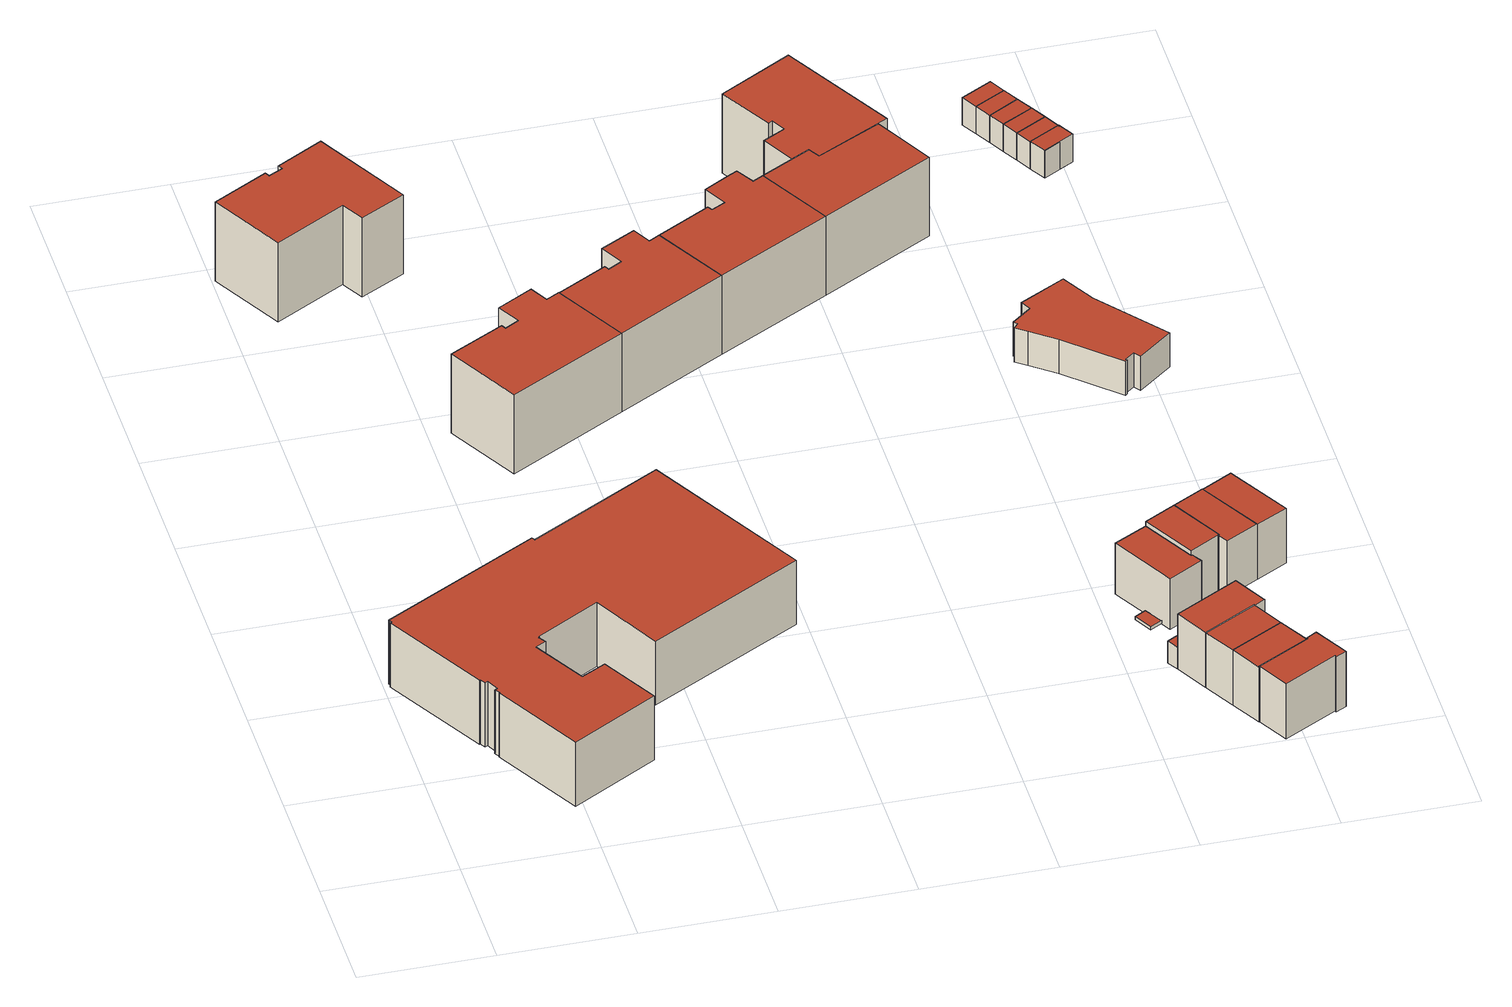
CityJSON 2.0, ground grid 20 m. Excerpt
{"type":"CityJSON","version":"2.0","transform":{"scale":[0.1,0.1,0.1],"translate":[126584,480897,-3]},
"CityObjects":{
"building1":{"type":"Building","attributes":{"b3_dak_type":"multiple horizontal","b3_h_dak_50p":5.02,"b3_h_dak_70p":8.15,"b3_h_dak_max":11.52,"b3_h_dak_min":-2.65,"b3_h_maaiveld":-2.87,"b3_kas_warenhuis":false,"b3_mutatie_ahn3_ahn4":false,"b3_reconstructie_onvolledig":false,"b3_rmse_lod12":3.14,"b3_rmse_lod13":0.492,"b3_rmse_lod22":0.275,"b3_val3dity_lod12":"[]","b3_val3dity_lod13":"[]","b3_val3dity_lod22":"[]","b3_volume_lod12":15666.34,"b3_volume_lod13":12661.57,"b3_volume_lod22":12595.58,"geconstateerd":false,"oorspronkelijkbouwjaar":2011,"status":"Pand in gebruik"},"children":["building1-1"]},
"building1-1":{"type":"BuildingPart","parents":["building1"],"geometry":[{"type":"Solid","lod":"1.2","boundaries":[[[[0,1,2,3,4,5,6,7,8,9,10,11,12,13,14,15,16,17,18,19,20,21,22,23,24,25,26]],[[27,24,23,28]],[[29,14,13,30]],[[31,15,14,29]],[[32,18,17,33]],[[33,17,16,34]],[[35,22,21,36]],[[36,21,20,37]],[[34,16,15,31]],[[38,11,10,39]],[[39,10,9,40]],[[41,12,11,38]],[[30,13,12,41]],[[40,9,8,42]],[[42,8,7,43]],[[43,7,6,44]],[[44,6,5,45]],[[45,5,4,46]],[[47,1,0,48]],[[48,0,26,49]],[[50,2,1,47]],[[46,4,3,51]],[[51,3,2,50]],[[49,26,25,52]],[[52,25,24,27]],[[37,20,19,53]],[[28,23,22,35]],[[53,19,18,32]],[[53,32,33,34,31,29,30,41,38,39,40,42,43,44,45,46,51,50,47,48,49,52,27,28,35,36,37]]]],"semantics":{"surfaces":[{"type":"GroundSurface"},{"type":"WallSurface","on_footprint_edge":true},{"type":"RoofSurface"}],"values":[[0,1,1,1,1,1,1,1,1,1,1,1,1,1,1,1,1,1,1,1,1,1,1,1,1,1,1,1,2]]}}]},
"building2":{"type":"Building","attributes":{"b3_dak_type":"multiple horizontal","b3_h_dak_50p":11,"b3_h_dak_70p":11.02,"b3_h_dak_max":12.27,"b3_h_dak_min":-0.31,"b3_h_maaiveld":-2.71,"b3_kas_warenhuis":false,"b3_mutatie_ahn3_ahn4":false,"b3_reconstructie_onvolledig":false,"b3_rmse_lod12":3.99,"b3_rmse_lod13":0.91,"b3_rmse_lod22":0.317,"b3_val3dity_lod12":"[]","b3_val3dity_lod13":"[]","b3_val3dity_lod22":"[]","b3_volume_lod12":3865.99,"b3_volume_lod13":3480.37,"b3_volume_lod22":3375.45,"geconstateerd":false,"oorspronkelijkbouwjaar":1984,"status":"Pand in gebruik"},"children":["building2-1"]},
"building2-1":{"type":"BuildingPart","parents":["building2"],"geometry":[{"type":"Solid","lod":"1.2","boundaries":[[[[54,55,56,57,58,59,60,61,62,63]],[[64,59,58,65]],[[66,60,59,64]],[[67,61,60,66]],[[65,58,57,68]],[[68,57,56,69]],[[70,55,54,71]],[[72,62,61,67]],[[69,56,55,70]],[[73,63,62,72]],[[71,54,63,73]],[[73,72,67,66,64,65,68,69,70,71]]]],"semantics":{"surfaces":[{"type":"GroundSurface"},{"type":"WallSurface","on_footprint_edge":true},{"type":"RoofSurface"}],"values":[[0,1,1,1,1,1,1,1,1,1,1,2]]}}]},
"building3":{"type":"Building","attributes":{"b3_dak_type":"multiple horizontal","b3_h_dak_50p":11.01,"b3_h_dak_70p":11.03,"b3_h_dak_max":11.88,"b3_h_dak_min":-2.64,"b3_h_maaiveld":-2.72,"b3_kas_warenhuis":false,"b3_mutatie_ahn3_ahn4":false,"b3_reconstructie_onvolledig":false,"b3_rmse_lod12":3.11,"b3_rmse_lod13":1.26,"b3_rmse_lod22":0.73,"b3_val3dity_lod12":"[]","b3_val3dity_lod13":"[]","b3_val3dity_lod22":"[]","b3_volume_lod12":3778.45,"b3_volume_lod13":3567.3,"b3_volume_lod22":3445.29,"geconstateerd":false,"oorspronkelijkbouwjaar":1984,"status":"Pand in gebruik"},"children":["building3-1"]},
"building3-1":{"type":"BuildingPart","parents":["building3"],"geometry":[{"type":"Solid","lod":"1.2","boundaries":[[[[74,75,76,77,78,79,80,81,82,83]],[[84,82,81,85]],[[86,83,82,84]],[[87,80,79,88]],[[85,81,80,87]],[[88,79,78,89]],[[89,78,77,90]],[[91,75,74,92]],[[90,77,76,93]],[[93,76,75,91]],[[92,74,83,86]],[[92,86,84,85,87,88,89,90,93,91]]]],"semantics":{"surfaces":[{"type":"GroundSurface"},{"type":"WallSurface","on_footprint_edge":true},{"type":"RoofSurface"}],"values":[[0,1,1,1,1,1,1,1,1,1,1,2]]}}]},
"building4":{"type":"Building","attributes":{"b3_dak_type":"slanted","b3_h_dak_50p":11.01,"b3_h_dak_70p":11.03,"b3_h_dak_max":12.52,"b3_h_dak_min":-2.65,"b3_h_maaiveld":-2.72,"b3_kas_warenhuis":false,"b3_mutatie_ahn3_ahn4":false,"b3_reconstructie_onvolledig":false,"b3_rmse_lod12":3.38,"b3_rmse_lod13":1.32,"b3_rmse_lod22":0.801,"b3_val3dity_lod12":"[]","b3_val3dity_lod13":"[]","b3_val3dity_lod22":"[]","b3_volume_lod12":3528.43,"b3_volume_lod13":3308.07,"b3_volume_lod22":3186.53,"geconstateerd":false,"oorspronkelijkbouwjaar":1984,"status":"Pand in gebruik"},"children":["building4-1"]},
"building4-1":{"type":"BuildingPart","parents":["building4"],"geometry":[{"type":"Solid","lod":"1.2","boundaries":[[[[94,74,95,96,97,98,99,100,101,102]],[[103,101,100,104]],[[105,102,101,103]],[[106,99,98,107]],[[104,100,99,106]],[[107,98,97,108]],[[108,97,96,109]],[[92,74,94,110]],[[109,96,95,111]],[[111,95,74,92]],[[110,94,102,105]],[[110,105,103,104,106,107,108,109,111,92]]]],"semantics":{"surfaces":[{"type":"GroundSurface"},{"type":"WallSurface","on_footprint_edge":true},{"type":"RoofSurface"}],"values":[[0,1,1,1,1,1,1,1,1,1,1,2]]}}]},
"building5":{"type":"Building","attributes":{"b3_dak_type":"multiple horizontal","b3_h_dak_50p":11.01,"b3_h_dak_70p":11.02,"b3_h_dak_max":12.6,"b3_h_dak_min":-2.58,"b3_h_maaiveld":-2.72,"b3_kas_warenhuis":false,"b3_mutatie_ahn3_ahn4":false,"b3_reconstructie_onvolledig":false,"b3_rmse_lod12":3.24,"b3_rmse_lod13":1.24,"b3_rmse_lod22":0.59,"b3_val3dity_lod12":"[]","b3_val3dity_lod13":"[]","b3_val3dity_lod22":"[]","b3_volume_lod12":3642.68,"b3_volume_lod13":3396.67,"b3_volume_lod22":3267.85,"geconstateerd":false,"oorspronkelijkbouwjaar":1984,"status":"Pand in gebruik"},"children":["building5-1"]},
"building5-1":{"type":"BuildingPart","parents":["building5"],"geometry":[{"type":"Solid","lod":"1.2","boundaries":[[[[112,94,102,113,114,115,116,117,118,119,120]],[[121,119,118,122]],[[123,120,119,121]],[[124,117,116,125]],[[125,116,115,126]],[[122,118,117,124]],[[126,115,114,127]],[[127,114,113,128]],[[110,94,112,129]],[[128,113,102,105]],[[105,102,94,110]],[[129,112,120,123]],[[129,123,121,122,124,125,126,127,128,105,110]]]],"semantics":{"surfaces":[{"type":"GroundSurface"},{"type":"WallSurface","on_footprint_edge":true},{"type":"RoofSurface"}],"values":[[0,1,1,1,1,1,1,1,1,1,1,1,2]]}}]},
"building6":{"type":"Building","attributes":{"b3_dak_type":"slanted","b3_h_dak_50p":0.24,"b3_h_dak_70p":4.17,"b3_h_dak_max":6.23,"b3_h_dak_min":-2.37,"b3_h_maaiveld":-2.9,"b3_kas_warenhuis":false,"b3_mutatie_ahn3_ahn4":false,"b3_reconstructie_onvolledig":false,"b3_rmse_lod12":3.15,"b3_rmse_lod13":3.15,"b3_rmse_lod22":2.76,"b3_val3dity_lod12":"[]","b3_val3dity_lod13":"[]","b3_val3dity_lod22":"[]","b3_volume_lod12":23.77,"b3_volume_lod13":23.77,"b3_volume_lod22":19.46,"geconstateerd":false,"oorspronkelijkbouwjaar":2020,"status":"Pand in gebruik"},"children":["building6-1"]},
"building6-1":{"type":"BuildingPart","parents":["building6"],"geometry":[{"type":"Solid","lod":"1.2","boundaries":[[[[130,131,132,133]],[[134,131,130,135]],[[136,132,131,134]],[[135,130,133,137]],[[137,133,132,136]],[[137,136,134,135]]]],"semantics":{"surfaces":[{"type":"GroundSurface"},{"type":"WallSurface","on_footprint_edge":true},{"type":"RoofSurface"}],"values":[[0,1,1,1,1,2]]}}]},
"building7":{"type":"Building","attributes":{"b3_dak_type":"slanted","b3_h_dak_50p":-2.3,"b3_h_dak_70p":0.17,"b3_h_dak_max":6.28,"b3_h_dak_min":-2.62,"b3_h_maaiveld":-2.8,"b3_kas_warenhuis":false,"b3_mutatie_ahn3_ahn4":false,"b3_reconstructie_onvolledig":false,"b3_rmse_lod12":3.21,"b3_rmse_lod13":1.32,"b3_rmse_lod22":1.69,"b3_val3dity_lod12":"[]","b3_val3dity_lod13":"[]","b3_val3dity_lod22":"[]","b3_volume_lod12":3.22,"b3_volume_lod13":5.14,"b3_volume_lod22":4.11,"geconstateerd":false,"oorspronkelijkbouwjaar":2020,"status":"Pand in gebruik"},"children":["building7-1"]},
"building7-1":{"type":"BuildingPart","parents":["building7"],"geometry":[{"type":"Solid","lod":"1.2","boundaries":[[[[138,139,140,141]],[[142,139,138,143]],[[143,138,141,144]],[[145,140,139,142]],[[144,141,140,145]],[[144,145,142,143]]]],"semantics":{"surfaces":[{"type":"GroundSurface"},{"type":"WallSurface","on_footprint_edge":true},{"type":"RoofSurface"}],"values":[[0,1,1,1,1,2]]}}]},
"building8":{"type":"Building","attributes":{"b3_dak_type":"slanted","b3_h_dak_50p":5.04,"b3_h_dak_70p":6.05,"b3_h_dak_max":7.43,"b3_h_dak_min":0.53,"b3_h_maaiveld":-2.81,"b3_kas_warenhuis":false,"b3_mutatie_ahn3_ahn4":true,"b3_reconstructie_onvolledig":false,"b3_rmse_lod12":2.34,"b3_rmse_lod13":1.28,"b3_rmse_lod22":0.0357,"b3_val3dity_lod12":"[]","b3_val3dity_lod13":"[]","b3_val3dity_lod22":"[]","b3_volume_lod12":554.55,"b3_volume_lod13":519.39,"b3_volume_lod22":476.88,"geconstateerd":false,"oorspronkelijkbouwjaar":2020,"status":"Pand in gebruik"},"children":["building8-1"]},
"building8-1":{"type":"BuildingPart","parents":["building8"],"geometry":[{"type":"Solid","lod":"1.2","boundaries":[[[[146,147,148,149,150,151]],[[152,150,149,153]],[[154,151,150,152]],[[155,147,146,156]],[[157,148,147,155]],[[153,149,148,157]],[[156,146,151,154]],[[156,154,152,153,157,155]]]],"semantics":{"surfaces":[{"type":"GroundSurface"},{"type":"WallSurface","on_footprint_edge":true},{"type":"RoofSurface"}],"values":[[0,1,1,1,1,1,1,2]]}}]},
"building9":{"type":"Building","attributes":{"b3_dak_type":"slanted","b3_h_dak_50p":5.97,"b3_h_dak_70p":6.63,"b3_h_dak_max":7.45,"b3_h_dak_min":0.56,"b3_h_maaiveld":-2.88,"b3_kas_warenhuis":false,"b3_mutatie_ahn3_ahn4":true,"b3_reconstructie_onvolledig":false,"b3_rmse_lod12":2.57,"b3_rmse_lod13":1.57,"b3_rmse_lod22":0.518,"b3_val3dity_lod12":"[]","b3_val3dity_lod13":"[]","b3_val3dity_lod22":"[]","b3_volume_lod12":599.42,"b3_volume_lod13":561.02,"b3_volume_lod22":491.08,"geconstateerd":false,"oorspronkelijkbouwjaar":2020,"status":"Pand in gebruik"},"children":["building9-1"]},
"building9-1":{"type":"BuildingPart","parents":["building9"],"geometry":[{"type":"Solid","lod":"1.2","boundaries":[[[[133,158,159,160,161,162,163]],[[164,158,133,165]],[[165,133,163,166]],[[166,163,162,167]],[[168,159,158,164]],[[169,160,159,168]],[[167,162,161,170]],[[170,161,160,169]],[[170,169,168,164,165,166,167]]]],"semantics":{"surfaces":[{"type":"GroundSurface"},{"type":"WallSurface","on_footprint_edge":true},{"type":"RoofSurface"}],"values":[[0,1,1,1,1,1,1,1,2]]}}]},
"building10":{"type":"Building","attributes":{"b3_dak_type":"slanted","b3_h_dak_50p":5.79,"b3_h_dak_70p":6.6,"b3_h_dak_max":7.45,"b3_h_dak_min":1.31,"b3_h_maaiveld":-2.91,"b3_kas_warenhuis":false,"b3_mutatie_ahn3_ahn4":true,"b3_reconstructie_onvolledig":false,"b3_rmse_lod12":1.64,"b3_rmse_lod13":1.64,"b3_rmse_lod22":0.286,"b3_val3dity_lod12":"[]","b3_val3dity_lod13":"[]","b3_val3dity_lod22":"[]","b3_volume_lod12":470.89,"b3_volume_lod13":470.89,"b3_volume_lod22":423.43,"geconstateerd":false,"oorspronkelijkbouwjaar":2020,"status":"Pand in gebruik"},"children":["building10-1"]},
"building10-1":{"type":"BuildingPart","parents":["building10"],"geometry":[{"type":"Solid","lod":"1.2","boundaries":[[[[171,163,162,161,172]],[[173,163,171,174]],[[175,162,163,173]],[[176,161,162,175]],[[174,171,172,177]],[[177,172,161,176]],[[177,176,175,173,174]]]],"semantics":{"surfaces":[{"type":"GroundSurface"},{"type":"WallSurface","on_footprint_edge":true},{"type":"RoofSurface"}],"values":[[0,1,1,1,1,1,2]]}}]},
"building11":{"type":"Building","attributes":{"b3_dak_type":"slanted","b3_h_dak_50p":5.95,"b3_h_dak_70p":6.62,"b3_h_dak_max":7.45,"b3_h_dak_min":1.3,"b3_h_maaiveld":-2.86,"b3_kas_warenhuis":false,"b3_mutatie_ahn3_ahn4":false,"b3_reconstructie_onvolledig":false,"b3_rmse_lod12":1.54,"b3_rmse_lod13":1.54,"b3_rmse_lod22":0.446,"b3_val3dity_lod12":"[]","b3_val3dity_lod13":"[]","b3_val3dity_lod22":"[]","b3_volume_lod12":470.59,"b3_volume_lod13":470.59,"b3_volume_lod22":432.98,"geconstateerd":false,"oorspronkelijkbouwjaar":2020,"status":"Pand in gebruik"},"children":["building11-1"]},
"building11-1":{"type":"BuildingPart","parents":["building11"],"geometry":[{"type":"Solid","lod":"1.2","boundaries":[[[[178,179,171,172]],[[180,179,178,181]],[[181,178,172,177]],[[174,171,179,180]],[[177,172,171,174]],[[177,174,180,181]]]],"semantics":{"surfaces":[{"type":"GroundSurface"},{"type":"WallSurface","on_footprint_edge":true},{"type":"RoofSurface"}],"values":[[0,1,1,1,1,2]]}}]},
"building12":{"type":"Building","attributes":{"b3_dak_type":"slanted","b3_h_dak_50p":6.34,"b3_h_dak_70p":6.74,"b3_h_dak_max":7.46,"b3_h_dak_min":0.6,"b3_h_maaiveld":-2.85,"b3_kas_warenhuis":false,"b3_mutatie_ahn3_ahn4":true,"b3_reconstructie_onvolledig":false,"b3_rmse_lod12":2.55,"b3_rmse_lod13":1.27,"b3_rmse_lod22":0.524,"b3_val3dity_lod12":"[]","b3_val3dity_lod13":"[]","b3_val3dity_lod22":"[]","b3_volume_lod12":579.75,"b3_volume_lod13":515.5,"b3_volume_lod22":491.89,"geconstateerd":false,"oorspronkelijkbouwjaar":2020,"status":"Pand in gebruik"},"children":["building12-1"]},
"building12-1":{"type":"BuildingPart","parents":["building12"],"geometry":[{"type":"Solid","lod":"1.2","boundaries":[[[[182,183,184,185,186,187,188,189]],[[190,183,182,191]],[[191,182,189,192]],[[192,189,188,193]],[[193,188,187,194]],[[195,184,183,190]],[[196,186,185,197]],[[197,185,184,195]],[[194,187,186,196]],[[194,196,197,195,190,191,192,193]]]],"semantics":{"surfaces":[{"type":"GroundSurface"},{"type":"WallSurface","on_footprint_edge":true},{"type":"RoofSurface"}],"values":[[0,1,1,1,1,1,1,1,1,2]]}}]},
"building13":{"type":"Building","attributes":{"b3_dak_type":"multiple horizontal","b3_h_dak_50p":11.02,"b3_h_dak_70p":11.03,"b3_h_dak_max":11.88,"b3_h_dak_min":5.45,"b3_h_maaiveld":-2.75,"b3_kas_warenhuis":false,"b3_mutatie_ahn3_ahn4":false,"b3_reconstructie_onvolledig":false,"b3_rmse_lod12":1.26,"b3_rmse_lod13":1.14,"b3_rmse_lod22":0.134,"b3_val3dity_lod12":"[]","b3_val3dity_lod13":"[]","b3_val3dity_lod22":"[]","b3_volume_lod12":3080.69,"b3_volume_lod13":3058.89,"b3_volume_lod22":2950.89,"geconstateerd":false,"oorspronkelijkbouwjaar":1984,"status":"Pand in gebruik"},"children":["building13-1"]},
"building13-1":{"type":"BuildingPart","parents":["building13"],"geometry":[{"type":"Solid","lod":"1.2","boundaries":[[[[198,112,120,199,200,201,202]],[[129,112,198,203]],[[204,201,200,205]],[[206,202,201,204]],[[203,198,202,206]],[[205,200,199,207]],[[207,199,120,123]],[[123,120,112,129]],[[123,129,203,206,204,205,207]]]],"semantics":{"surfaces":[{"type":"GroundSurface"},{"type":"WallSurface","on_footprint_edge":true},{"type":"RoofSurface"}],"values":[[0,1,1,1,1,1,1,1,2]]}}]},
"building14":{"type":"Building","attributes":{"b3_dak_type":"slanted","b3_h_dak_50p":6.54,"b3_h_dak_70p":6.8,"b3_h_dak_max":7.44,"b3_h_dak_min":3.59,"b3_h_maaiveld":-2.89,"b3_kas_warenhuis":false,"b3_mutatie_ahn3_ahn4":false,"b3_reconstructie_onvolledig":false,"b3_rmse_lod12":1.39,"b3_rmse_lod13":1.39,"b3_rmse_lod22":0.11,"b3_val3dity_lod12":"[]","b3_val3dity_lod13":"[]","b3_val3dity_lod22":"[]","b3_volume_lod12":479.63,"b3_volume_lod13":479.63,"b3_volume_lod22":444.89,"geconstateerd":false,"oorspronkelijkbouwjaar":2020,"status":"Pand in gebruik"},"children":["building14-1"]},
"building14-1":{"type":"BuildingPart","parents":["building14"],"geometry":[{"type":"Solid","lod":"1.2","boundaries":[[[[208,209,210,211]],[[212,209,208,213]],[[213,208,211,214]],[[215,210,209,212]],[[214,211,210,215]],[[214,215,212,213]]]],"semantics":{"surfaces":[{"type":"GroundSurface"},{"type":"WallSurface","on_footprint_edge":true},{"type":"RoofSurface"}],"values":[[0,1,1,1,1,2]]}}]},
"building15":{"type":"Building","attributes":{"b3_dak_type":"multiple horizontal","b3_h_dak_50p":11.01,"b3_h_dak_70p":11.03,"b3_h_dak_max":11.85,"b3_h_dak_min":-0.28,"b3_h_maaiveld":-2.72,"b3_kas_warenhuis":false,"b3_mutatie_ahn3_ahn4":false,"b3_reconstructie_onvolledig":false,"b3_rmse_lod12":2.87,"b3_rmse_lod13":1.25,"b3_rmse_lod22":0.591,"b3_val3dity_lod12":"[]","b3_val3dity_lod13":"[]","b3_val3dity_lod22":"[]","b3_volume_lod12":3627.35,"b3_volume_lod13":3473.95,"b3_volume_lod22":3315.02,"geconstateerd":false,"oorspronkelijkbouwjaar":1984,"status":"Pand in gebruik"},"children":["building15-1"]},
"building15-1":{"type":"BuildingPart","parents":["building15"],"geometry":[{"type":"Solid","lod":"1.2","boundaries":[[[[216,217,218,200,199,219,220,221,222,223]],[[224,217,216,225]],[[225,216,223,226]],[[226,223,222,227]],[[227,222,221,228]],[[228,221,220,229]],[[229,220,219,230]],[[230,219,199,207]],[[207,199,200,205]],[[205,200,218,231]],[[231,218,217,224]],[[231,224,225,226,227,228,229,230,207,205]]]],"semantics":{"surfaces":[{"type":"GroundSurface"},{"type":"WallSurface","on_footprint_edge":true},{"type":"RoofSurface"}],"values":[[0,1,1,1,1,1,1,1,1,1,1,2]]}}]},
"building16":{"type":"Building","attributes":{"b3_dak_type":"slanted","b3_h_dak_50p":6.31,"b3_h_dak_70p":6.73,"b3_h_dak_max":7.43,"b3_h_dak_min":0.63,"b3_h_maaiveld":-2.79,"b3_kas_warenhuis":false,"b3_mutatie_ahn3_ahn4":false,"b3_reconstructie_onvolledig":false,"b3_rmse_lod12":2.61,"b3_rmse_lod13":1.13,"b3_rmse_lod22":0.12,"b3_val3dity_lod12":"[]","b3_val3dity_lod13":"[]","b3_val3dity_lod22":"[]","b3_volume_lod12":569.66,"b3_volume_lod13":520.81,"b3_volume_lod22":484.26,"geconstateerd":false,"oorspronkelijkbouwjaar":2020,"status":"Pand in gebruik"},"children":["building16-1"]},
"building16-1":{"type":"BuildingPart","parents":["building16"],"geometry":[{"type":"Solid","lod":"1.2","boundaries":[[[[232,233,234,235,236,237]],[[238,233,232,239]],[[214,236,235,213]],[[240,237,236,214]],[[239,232,237,240]],[[213,235,234,241]],[[241,234,233,238]],[[241,238,239,240,214,213]]]],"semantics":{"surfaces":[{"type":"GroundSurface"},{"type":"WallSurface","on_footprint_edge":true},{"type":"RoofSurface"}],"values":[[0,1,1,1,1,1,1,2]]}}]},
"building17":{"type":"Building","attributes":{"b3_dak_type":"slanted","b3_h_dak_50p":6.31,"b3_h_dak_70p":6.72,"b3_h_dak_max":7.45,"b3_h_dak_min":0.61,"b3_h_maaiveld":-2.8,"b3_kas_warenhuis":false,"b3_mutatie_ahn3_ahn4":true,"b3_reconstructie_onvolledig":false,"b3_rmse_lod12":2.56,"b3_rmse_lod13":1.12,"b3_rmse_lod22":0.126,"b3_val3dity_lod12":"[]","b3_val3dity_lod13":"[]","b3_val3dity_lod22":"[]","b3_volume_lod12":567.32,"b3_volume_lod13":522.47,"b3_volume_lod22":487.91,"geconstateerd":false,"oorspronkelijkbouwjaar":2020,"status":"Pand in gebruik"},"children":["building17-1"]},
"building17-1":{"type":"BuildingPart","parents":["building17"],"geometry":[{"type":"Solid","lod":"1.2","boundaries":[[[[237,242,243,232]],[[244,242,237,245]],[[246,243,242,244]],[[245,237,232,247]],[[247,232,243,246]],[[247,246,244,245]]]],"semantics":{"surfaces":[{"type":"GroundSurface"},{"type":"WallSurface","on_footprint_edge":true},{"type":"RoofSurface"}],"values":[[0,1,1,1,1,2]]}}]},
"building18":{"type":"Building","attributes":{"b3_dak_type":"multiple horizontal","b3_h_dak_50p":2.75,"b3_h_dak_70p":2.97,"b3_h_dak_max":3.15,"b3_h_dak_min":-0.93,"b3_h_maaiveld":-2.93,"b3_kas_warenhuis":false,"b3_mutatie_ahn3_ahn4":false,"b3_reconstructie_onvolledig":false,"b3_rmse_lod12":1.23,"b3_rmse_lod13":1.23,"b3_rmse_lod22":0.131,"b3_val3dity_lod12":"[]","b3_val3dity_lod13":"[]","b3_val3dity_lod22":"[]","b3_volume_lod12":1174.92,"b3_volume_lod13":1174.92,"b3_volume_lod22":1019.06,"geconstateerd":false,"oorspronkelijkbouwjaar":1993,"status":"Pand in gebruik"},"children":["building18-1"]},
"building18-1":{"type":"BuildingPart","parents":["building18"],"geometry":[{"type":"Solid","lod":"1.2","boundaries":[[[[248,249,250,251,252,253,254,255,256,257,258,259,260,261,262]],[[263,250,249,264]],[[265,258,257,266]],[[267,251,250,263]],[[268,248,262,269]],[[269,262,261,270]],[[270,261,260,271]],[[272,259,258,265]],[[271,260,259,272]],[[273,256,255,274]],[[274,255,254,275]],[[266,257,256,273]],[[275,254,253,276]],[[276,253,252,277]],[[277,252,251,267]],[[264,249,248,268]],[[268,269,270,271,272,265,266,273,274,275,276,277,267,263,264]]]],"semantics":{"surfaces":[{"type":"GroundSurface"},{"type":"WallSurface","on_footprint_edge":true},{"type":"RoofSurface"}],"values":[[0,1,1,1,1,1,1,1,1,1,1,1,1,1,1,1,2]]}}]},
"building19":{"type":"Building","attributes":{"b3_dak_type":"multiple horizontal","b3_h_dak_50p":1.91,"b3_h_dak_70p":1.93,"b3_h_dak_max":2.13,"b3_h_dak_min":1.82,"b3_h_maaiveld":-2.8,"b3_kas_warenhuis":false,"b3_mutatie_ahn3_ahn4":false,"b3_reconstructie_onvolledig":false,"b3_rmse_lod12":0.0404,"b3_rmse_lod13":0.0404,"b3_rmse_lod22":0.039,"b3_val3dity_lod12":"[]","b3_val3dity_lod13":"[]","b3_val3dity_lod22":"[]","b3_volume_lod12":69.01,"b3_volume_lod13":69.01,"b3_volume_lod22":68.95,"geconstateerd":false,"oorspronkelijkbouwjaar":1985,"status":"Pand in gebruik"},"children":["building19-1"]},
"building19-1":{"type":"BuildingPart","parents":["building19"],"geometry":[{"type":"Solid","lod":"1.2","boundaries":[[[[278,279,280,281]],[[282,279,278,283]],[[284,280,279,282]],[[283,278,281,285]],[[285,281,280,284]],[[285,284,282,283]]]],"semantics":{"surfaces":[{"type":"GroundSurface"},{"type":"WallSurface","on_footprint_edge":true},{"type":"RoofSurface"}],"values":[[0,1,1,1,1,2]]}}]},
"building20":{"type":"Building","attributes":{"b3_dak_type":"multiple horizontal","b3_h_dak_50p":1.91,"b3_h_dak_70p":1.93,"b3_h_dak_max":2.13,"b3_h_dak_min":1.76,"b3_h_maaiveld":-2.81,"b3_kas_warenhuis":false,"b3_mutatie_ahn3_ahn4":false,"b3_reconstructie_onvolledig":false,"b3_rmse_lod12":0.0413,"b3_rmse_lod13":0.0413,"b3_rmse_lod22":0.0401,"b3_val3dity_lod12":"[]","b3_val3dity_lod13":"[]","b3_val3dity_lod22":"[]","b3_volume_lod12":68.98,"b3_volume_lod13":68.98,"b3_volume_lod22":68.89,"geconstateerd":false,"oorspronkelijkbouwjaar":1985,"status":"Pand in gebruik"},"children":["building20-1"]},
"building20-1":{"type":"BuildingPart","parents":["building20"],"geometry":[{"type":"Solid","lod":"1.2","boundaries":[[[[286,287,281,280]],[[288,287,286,289]],[[289,286,280,284]],[[285,281,287,288]],[[284,280,281,285]],[[284,285,288,289]]]],"semantics":{"surfaces":[{"type":"GroundSurface"},{"type":"WallSurface","on_footprint_edge":true},{"type":"RoofSurface"}],"values":[[0,1,1,1,1,2]]}}]},
"building21":{"type":"Building","attributes":{"b3_dak_type":"multiple horizontal","b3_h_dak_50p":1.9,"b3_h_dak_70p":1.92,"b3_h_dak_max":2.19,"b3_h_dak_min":1.8,"b3_h_maaiveld":-2.81,"b3_kas_warenhuis":false,"b3_mutatie_ahn3_ahn4":false,"b3_reconstructie_onvolledig":false,"b3_rmse_lod12":0.0445,"b3_rmse_lod13":0.0445,"b3_rmse_lod22":0.0425,"b3_val3dity_lod12":"[]","b3_val3dity_lod13":"[]","b3_val3dity_lod22":"[]","b3_volume_lod12":69.03,"b3_volume_lod13":69.03,"b3_volume_lod22":68.92,"geconstateerd":false,"oorspronkelijkbouwjaar":1985,"status":"Pand in gebruik"},"children":["building21-1"]},
"building21-1":{"type":"BuildingPart","parents":["building21"],"geometry":[{"type":"Solid","lod":"1.2","boundaries":[[[[290,287,286,291]],[[288,287,290,292]],[[292,290,291,293]],[[289,286,287,288]],[[293,291,286,289]],[[293,289,288,292]]]],"semantics":{"surfaces":[{"type":"GroundSurface"},{"type":"WallSurface","on_footprint_edge":true},{"type":"RoofSurface"}],"values":[[0,1,1,1,1,2]]}}]},
"building22":{"type":"Building","attributes":{"b3_dak_type":"multiple horizontal","b3_h_dak_50p":1.9,"b3_h_dak_70p":1.92,"b3_h_dak_max":2.02,"b3_h_dak_min":1.79,"b3_h_maaiveld":-2.81,"b3_kas_warenhuis":false,"b3_mutatie_ahn3_ahn4":false,"b3_reconstructie_onvolledig":false,"b3_rmse_lod12":0.0365,"b3_rmse_lod13":0.0365,"b3_rmse_lod22":0.0341,"b3_val3dity_lod12":"[]","b3_val3dity_lod13":"[]","b3_val3dity_lod22":"[]","b3_volume_lod12":68.98,"b3_volume_lod13":68.98,"b3_volume_lod22":68.9,"geconstateerd":false,"oorspronkelijkbouwjaar":1985,"status":"Pand in gebruik"},"children":["building22-1"]},
"building22-1":{"type":"BuildingPart","parents":["building22"],"geometry":[{"type":"Solid","lod":"1.2","boundaries":[[[[294,290,291,295]],[[292,290,294,296]],[[296,294,295,297]],[[293,291,290,292]],[[297,295,291,293]],[[297,293,292,296]]]],"semantics":{"surfaces":[{"type":"GroundSurface"},{"type":"WallSurface","on_footprint_edge":true},{"type":"RoofSurface"}],"values":[[0,1,1,1,1,2]]}}]},
"building23":{"type":"Building","attributes":{"b3_dak_type":"multiple horizontal","b3_h_dak_50p":1.9,"b3_h_dak_70p":1.92,"b3_h_dak_max":2.1,"b3_h_dak_min":1.82,"b3_h_maaiveld":-2.81,"b3_kas_warenhuis":false,"b3_mutatie_ahn3_ahn4":false,"b3_reconstructie_onvolledig":false,"b3_rmse_lod12":0.0391,"b3_rmse_lod13":0.0391,"b3_rmse_lod22":0.0359,"b3_val3dity_lod12":"[]","b3_val3dity_lod13":"[]","b3_val3dity_lod22":"[]","b3_volume_lod12":69.06,"b3_volume_lod13":69.06,"b3_volume_lod22":68.95,"geconstateerd":false,"oorspronkelijkbouwjaar":1985,"status":"Pand in gebruik"},"children":["building23-1"]},
"building23-1":{"type":"BuildingPart","parents":["building23"],"geometry":[{"type":"Solid","lod":"1.2","boundaries":[[[[295,298,299,294]],[[300,298,295,297]],[[301,299,298,300]],[[297,295,294,296]],[[296,294,299,301]],[[296,301,300,297]]]],"semantics":{"surfaces":[{"type":"GroundSurface"},{"type":"WallSurface","on_footprint_edge":true},{"type":"RoofSurface"}],"values":[[0,1,1,1,1,2]]}}]},
"building24":{"type":"Building","attributes":{"b3_dak_type":"multiple horizontal","b3_h_dak_50p":1.95,"b3_h_dak_70p":1.96,"b3_h_dak_max":2.13,"b3_h_dak_min":1.84,"b3_h_maaiveld":-2.81,"b3_kas_warenhuis":false,"b3_mutatie_ahn3_ahn4":false,"b3_reconstructie_onvolledig":false,"b3_rmse_lod12":0.0426,"b3_rmse_lod13":0.0426,"b3_rmse_lod22":0.0413,"b3_val3dity_lod12":"[]","b3_val3dity_lod13":"[]","b3_val3dity_lod22":"[]","b3_volume_lod12":74.94,"b3_volume_lod13":74.94,"b3_volume_lod22":74.86,"geconstateerd":false,"oorspronkelijkbouwjaar":1985,"status":"Pand in gebruik"},"children":["building24-1"]},
"building24-1":{"type":"BuildingPart","parents":["building24"],"geometry":[{"type":"Solid","lod":"1.2","boundaries":[[[[302,299,298,303]],[[304,299,302,305]],[[305,302,303,306]],[[307,298,299,304]],[[306,303,298,307]],[[306,307,304,305]]]],"semantics":{"surfaces":[{"type":"GroundSurface"},{"type":"WallSurface","on_footprint_edge":true},{"type":"RoofSurface"}],"values":[[0,1,1,1,1,2]]}}]},
"building25":{"type":"Building","attributes":{"b3_dak_type":"multiple horizontal","b3_h_dak_50p":1.9,"b3_h_dak_70p":1.92,"b3_h_dak_max":2.08,"b3_h_dak_min":1.74,"b3_h_maaiveld":-2.8,"b3_kas_warenhuis":false,"b3_mutatie_ahn3_ahn4":false,"b3_reconstructie_onvolledig":false,"b3_rmse_lod12":0.0402,"b3_rmse_lod13":0.0402,"b3_rmse_lod22":0.0395,"b3_val3dity_lod12":"[]","b3_val3dity_lod13":"[]","b3_val3dity_lod22":"[]","b3_volume_lod12":65.91,"b3_volume_lod13":65.91,"b3_volume_lod22":65.81,"geconstateerd":false,"oorspronkelijkbouwjaar":1900,"status":"Pand ten onrechte opgevoerd"},"children":["building25-1"]},
"building25-1":{"type":"BuildingPart","parents":["building25"],"geometry":[{"type":"Solid","lod":"1.2","boundaries":[[[[308,309,310,303]],[[311,309,308,312]],[[312,308,303,313]],[[314,310,309,311]],[[313,303,310,314]],[[313,314,311,312]]]],"semantics":{"surfaces":[{"type":"GroundSurface"},{"type":"WallSurface","on_footprint_edge":true},{"type":"RoofSurface"}],"values":[[0,1,1,1,1,2]]}}]}
},
"vertices":[
[272,261,1],[320,174,1],[189,99,1],[115,233,1],[116,234,1],[111,242,1],[115,244,1],[106,262,1],[102,260,1],[97,268,1],[96,267,1],[9,424,1],[12,426,1],[9,431,1],[246,562,1],[249,557,1],[341,608,1],[450,669,1],[586,422,1],[353,293,1],[296,398,1],[200,344,1],[200,342,1],[199,341,1],[206,330,1],[190,321,1],[235,241,1],[206,330,112],[199,341,112],[246,562,112],[9,431,112],[249,557,112],[586,422,112],[450,669,112],[341,608,112],[200,342,112],[200,344,112],[296,398,112],[9,424,112],[96,267,112],[97,268,112],[12,426,112],[102,260,112],[106,262,112],[115,244,112],[111,242,112],[116,234,112],[320,174,112],[272,261,112],[235,241,112],[189,99,112],[115,233,112],[190,321,112],[353,293,112],
[172,1319,3],[65,1260,3],[4,1371,3],[87,1417,3],[91,1410,3],[112,1421,3],[108,1428,3],[179,1468,3],[259,1322,3],[191,1285,3],[112,1421,140],[91,1410,140],[108,1428,140],[179,1468,140],[87,1417,140],[4,1371,140],[65,1260,140],[172,1319,140],[259,1322,140],[191,1285,140],
[472,944,3],[294,846,3],[233,957,3],[316,1002,3],[320,995,3],[341,1007,3],[322,1042,3],[376,1072,3],[391,1044,3],[411,1055,3],[391,1044,140],[376,1072,140],[411,1055,140],[322,1042,140],[341,1007,140],[320,995,140],[316,1002,140],[294,846,140],[472,944,140],[233,957,140],
[638,1036,3],[411,1054,3],[487,1096,3],[491,1089,3],[512,1101,3],[493,1136,3],[546,1165,3],[561,1137,3],[577,1146,3],[561,1137,140],[546,1165,140],[577,1146,140],[493,1136,140],[512,1101,140],[491,1089,140],[487,1096,140],[638,1036,140],[411,1054,140],
[810,1130,3],[658,1191,3],[662,1184,3],[683,1195,3],[664,1230,3],[702,1252,3],[717,1260,3],[733,1232,3],[749,1241,3],[733,1232,140],[717,1260,140],[749,1241,140],[702,1252,140],[664,1230,140],[683,1195,140],[662,1184,140],[658,1191,140],[810,1130,140],
[1059,210,1],[1086,225,1],[1096,208,1],[1069,193,1],[1086,225,39],[1059,210,39],[1096,208,39],[1069,193,39],
[1055,287,2],[1040,315,2],[1057,325,2],[1073,297,2],[1040,315,7],[1055,287,7],[1073,297,7],[1057,325,7],
[1081,281,2],[1028,378,2],[1078,405,2],[1122,325,2],[1124,326,2],[1133,310,2],[1124,326,90],[1122,325,90],[1133,310,90],[1028,378,90],[1081,281,90],[1078,405,90],
[1165,246,1],[1192,196,1],[1193,194,1],[1178,185,1],[1176,187,1],[1096,143,1],[1165,246,97],[1069,193,97],[1096,143,97],[1176,187,97],[1192,196,97],[1193,194,97],[1178,185,97],
[1122,96,1],[1202,140,1],[1096,143,96],[1122,96,96],[1176,187,96],[1178,185,96],[1202,140,96],
[1228,93,1],[1148,49,1],[1148,49,96],[1228,93,96],
[1227,95,2],[1243,104,2],[1272,52,2],[1256,43,2],[1255,46,2],[1174,1,2],[1148,49,2],[1228,93,2],[1243,104,98],[1227,95,98],[1228,93,98],[1148,49,98],[1174,1,98],[1272,52,98],[1255,46,98],[1256,43,98],
[981,1224,3],[825,1282,3],[835,1265,3],[932,1315,3],[934,1312,3],[981,1224,140],[932,1315,140],[835,1265,140],[934,1312,140],[825,1282,140],
[1169,351,1],[1122,325,1],[1078,405,1],[1125,431,1],[1122,325,98],[1169,351,98],[1125,431,98],[1078,405,98],
[741,1434,3],[851,1496,3],[947,1323,3],[797,1267,3],[770,1317,3],[804,1336,3],[792,1357,3],[786,1353,3],[851,1496,140],[741,1434,140],[786,1353,140],[792,1357,140],[804,1336,140],[770,1317,140],[797,1267,140],[947,1323,140],
[1225,361,2],[1176,334,2],[1167,349,2],[1169,351,2],[1125,431,2],[1172,457,2],[1176,334,98],[1225,361,98],[1172,457,98],[1167,349,98],
[1219,483,2],[1273,387,2],[1219,483,97],[1172,457,97],[1273,387,97],[1225,361,97],
[1154,810,1],[1077,882,1],[1041,909,1],[1024,922,1],[1031,930,1],[1026,935,1],[1056,959,1],[1048,975,1],[1117,1013,1],[1146,961,1],[1229,858,1],[1177,816,1],[1169,826,1],[1155,815,1],[1157,813,1],[1041,909,60],[1077,882,60],[1229,858,60],[1146,961,60],[1024,922,60],[1154,810,60],[1157,813,60],[1155,815,60],[1169,826,60],[1177,816,60],[1117,1013,60],[1048,975,60],[1056,959,60],[1026,935,60],[1031,930,60],
[1088,1458,2],[1135,1484,2],[1148,1460,2],[1101,1434,2],[1135,1484,49],[1088,1458,49],[1148,1460,49],[1101,1434,49],
[1161,1436,2],[1115,1410,2],[1115,1410,49],[1161,1436,49],
[1128,1386,2],[1175,1412,2],[1128,1386,49],[1175,1412,49],
[1141,1362,2],[1188,1388,2],[1141,1362,49],[1188,1388,49],
[1201,1364,2],[1154,1338,2],[1201,1364,49],[1154,1338,49],
[1168,1313,2],[1215,1339,2],[1154,1338,50],[1168,1313,50],[1215,1339,50],[1201,1364,50],
[1169,1313,2],[1156,1336,2],[1203,1362,2],[1156,1336,49],[1169,1313,49],[1215,1339,49],[1203,1362,49]
]}
